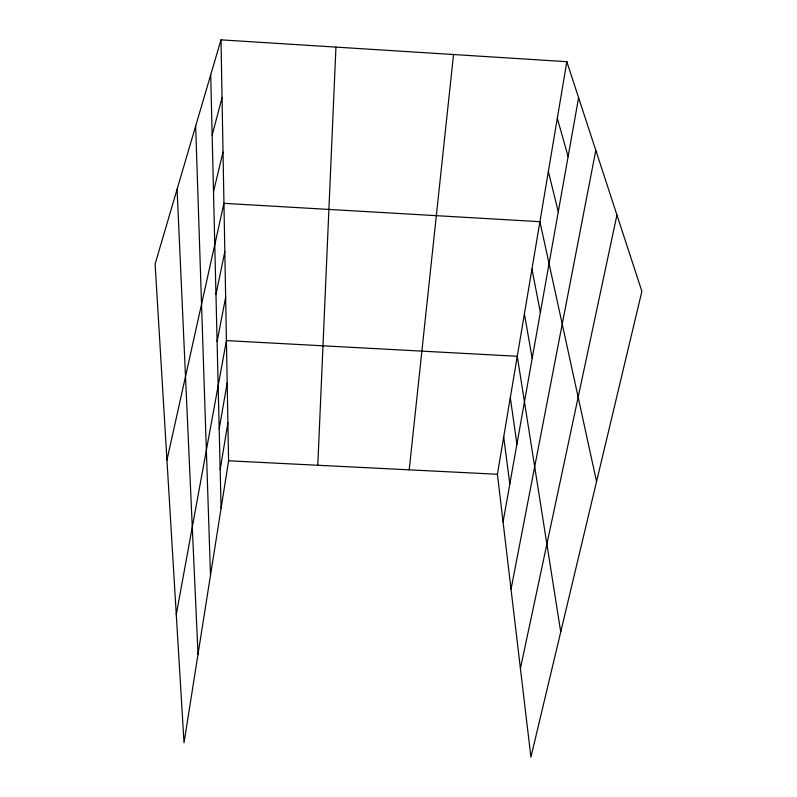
<?xml version="1.0" encoding="UTF-8"?>
<svg xmlns="http://www.w3.org/2000/svg" width="797" height="797" viewBox="0 0 797 797"><rect width="100%" height="100%" fill="white"/><g stroke="black" fill="none" stroke-linecap="round" stroke-linejoin="round"><path stroke-width="1.2" d="M317.794 465.259L335.945 47.103M409.2 469.841L453.533 54.525M220.998 39.85L228.59 460.786L184.017 742.794L155.116 264.016L220.998 39.85L566.836 61.678L641.884 291.323L530.912 757.15L497.418 474.265L566.836 61.678M220.171 469.642L227.902 422.818M219.195 428.886L227.185 382.819M503.066 521.945L578.602 97.692M176.276 614.547L226.428 340.608L517.273 356.269L560.729 631.971M511.026 589.242L595.797 150.284M217.093 341.455L225.641 297.361M215.967 294.492L224.824 251.673M520.411 668.464L616.938 215.001M166.952 460.088L223.947 203.335L539.918 221.686L596.554 481.597M213.506 191.649L223.021 152.097M212.151 135.171L222.044 97.702M228.59 460.786L497.418 474.265M557.312 118.265L568.122 156.591M548.356 171.504L558.289 211.793M531.948 269.057L540.366 312.424M524.406 313.849L532.187 358.401M510.299 397.693L516.924 444.098M503.694 436.965L509.801 484.078M177.073 189.307L198.015 654.237M195.654 126.115L210.498 575.245M210.707 74.878L221.088 508.227"/></g></svg>
